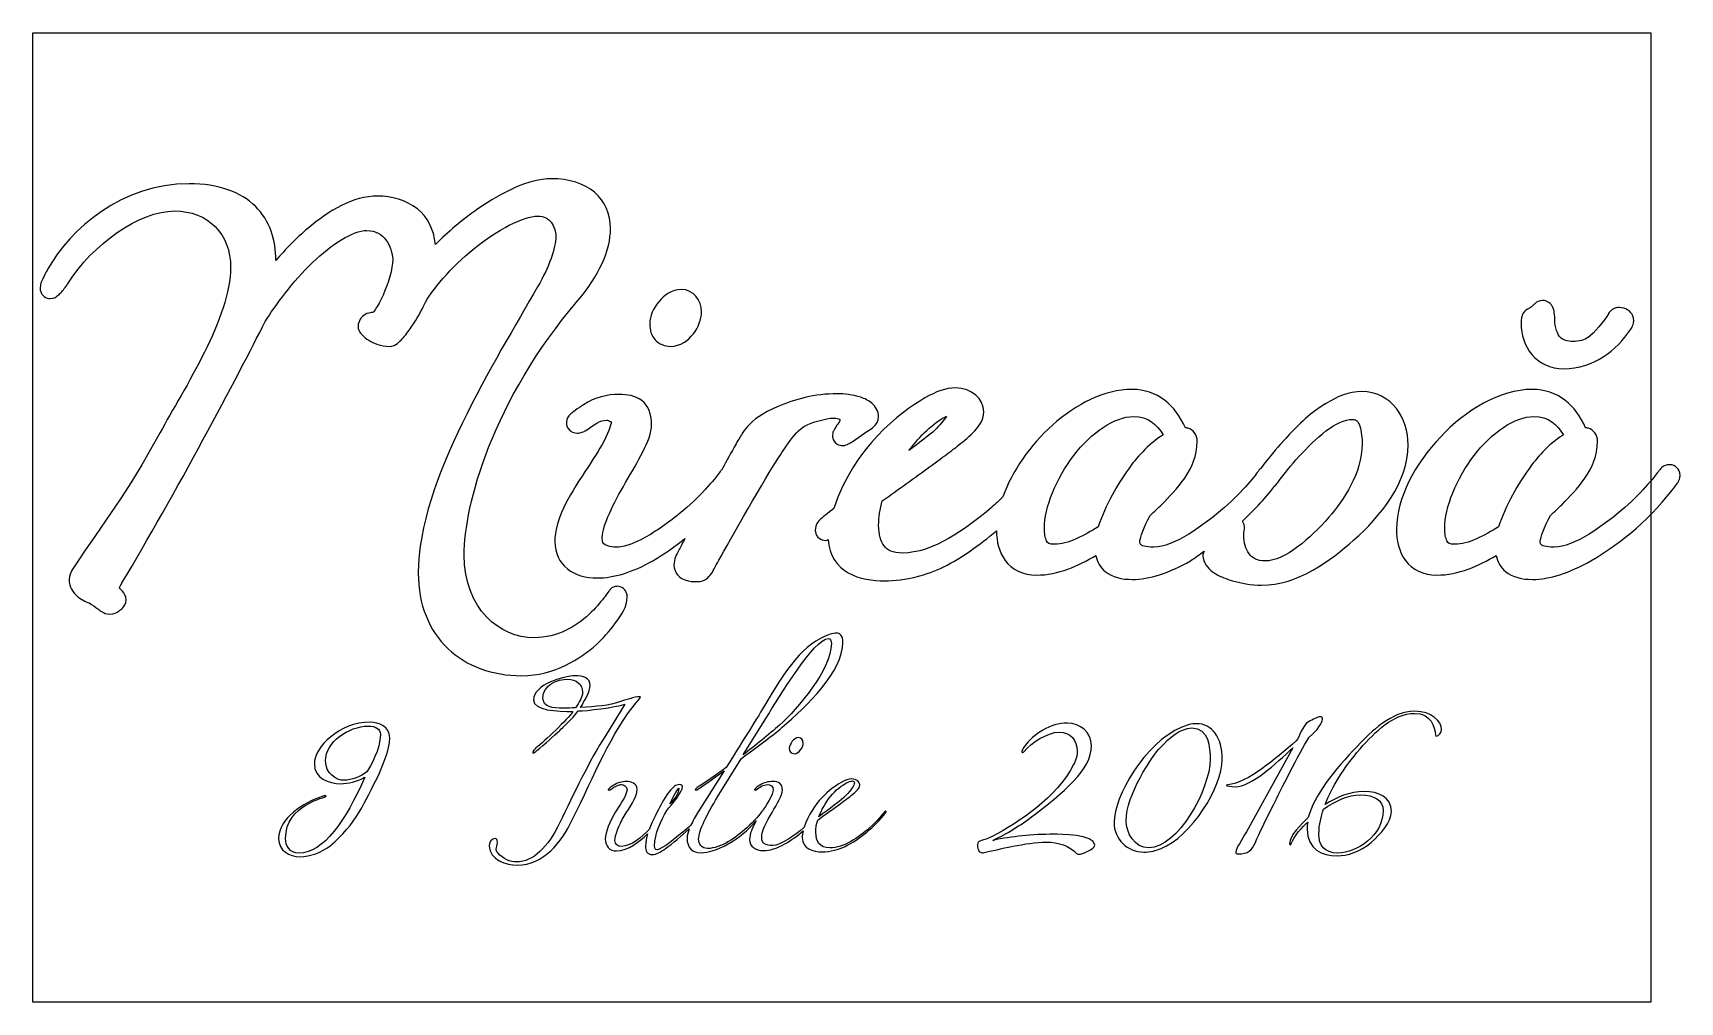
# Model space of a CAD drawing. Extents: x 22 to 207, y 150 to 255.
# Drawn here: x 101.9 to 152.7, y 149.7 to 179.6 of the extents above; entities that cross this region are included whole.
import ezdxf

# ---------------------------------------------------------------- set-up
doc = ezdxf.new("R2010")
doc.units = 0
doc.layers.add('Layer_1', color=7, linetype='CONTINUOUS')

msp = doc.modelspace()

# ---------------------------------------------------------------- linework, layer by layer
at = {"layer": 'Layer_1', "color": 1}
msp.add_lwpolyline([(101.911195, 179.578526), (151.826375, 179.578526), (151.826375, 149.663349), (101.911195, 149.663349), (101.911195, 179.578526)], close=True, dxfattribs=at)
at = {"layer": 'Layer_1', "color": 7}
for points in [[(117.905499, 175.077243), (117.905499, 175.077243)], [(109.408516, 172.557089), (109.408516, 172.558189)], [(121.918897, 171.658606), (121.918897, 171.658606)], [(148.491883, 171.323467), (148.491883, 171.323467)], [(113.985808, 171.187868), (113.986358, 171.188421)], [(148.012878, 171.039041), (148.029414, 171.04786)], [(150.515947, 170.897379), (150.520908, 170.906749)], [(126.734313, 168.440612), (126.734313, 168.440612)], [(130.379501, 168.619758), (130.379501, 168.619758)], [(148.178794, 168.574558), (148.178794, 168.574558)], [(130.103341, 167.750491), (130.103341, 167.750491)], [(135.872361, 167.73671), (135.872361, 167.73671)], [(148.223441, 167.73671), (148.223441, 167.73671)], [(105.833333, 167.241718), (105.833884, 167.241718)], [(127.185208, 166.959496), (127.674686, 167.292981), (127.676893, 167.294635)], [(142.626402, 167.647412), (142.626402, 167.647412)], [(130.447299, 166.836577), (130.42966, 166.820592)], [(140.316258, 165.696111), (140.309092, 165.685638)], [(140.252868, 165.622248), (140.21704, 165.592482)], [(140.21759, 165.583662), (140.218143, 165.584216)], [(140.251767, 165.620594), (140.251767, 165.620594)], [(103.143403, 163.040355), (103.143403, 163.039805), (103.142852, 163.039254)], [(126.452644, 160.884552), (126.452644, 160.884552)], [(126.686358, 161.053225), (126.686358, 161.053225)], [(118.412618, 159.631641), (118.412618, 159.631641)], [(118.646332, 159.734167), (118.646332, 159.734167)], [(120.170993, 158.85498), (119.572374, 157.882634)], [(144.552899, 158.640005), (144.552899, 158.640005)], [(112.25885, 158.181944), (112.25885, 158.181944)], [(112.314522, 158.303213), (112.314522, 158.303213)], [(123.82445, 157.293385), (124.526147, 158.415658)], [(133.833416, 158.2751), (133.833416, 158.2751)], [(137.670977, 158.12572), (137.670977, 158.12572)], [(137.811535, 158.256908), (137.811535, 158.256908)], [(141.633112, 158.471883), (141.633112, 158.471883)], [(125.53873, 157.826409), (125.53873, 157.826409)], [(123.029596, 155.993619), (123.758853, 157.171566)], [(140.782034, 157.508359), (139.35108, 154.9182)], [(123.235201, 156.797842), (122.440347, 155.535008)], [(121.840625, 156.264817), (121.840625, 156.264817)], [(127.198989, 156.489161), (127.198989, 156.489161)], [(142.878858, 156.058662), (142.878858, 156.058662)]]:
    msp.add_lwpolyline(points, dxfattribs=at)
for points in [[(106.732366, 174.92125), (104.636327, 174.92125), (103.066599, 173.517036), (102.372803, 172.296914)], [(108.773516, 174.227822), (108.327193, 174.667558), (107.644514, 174.92125), (106.732366, 174.92125)], [(117.905499, 175.077243), (117.191426, 175.077243), (116.392607, 174.663042), (115.637798, 174.144589)], [(119.237785, 174.660525), (118.9136, 174.935909), (118.456843, 175.077243), (117.905499, 175.077243)], [(112.542173, 174.541464), (111.788586, 174.541464), (111.054128, 174.104888), (110.391332, 173.543763)], [(113.773037, 174.148997), (113.420231, 174.423901), (112.975198, 174.541464), (112.542173, 174.541464)], [(119.732227, 173.541008), (119.732227, 173.978808), (119.561974, 174.385143), (119.237785, 174.660525)], [(102.997881, 171.849879), (103.73323, 173.047438), (105.200244, 174.082852), (106.285329, 174.082852)], [(106.285329, 174.082852), (107.308441, 174.082852), (108.011736, 173.382425), (108.011736, 172.334395)], [(109.408516, 172.558189), (109.408516, 173.183924), (109.219839, 173.788085), (108.773516, 174.227822)], [(114.329216, 173.049324), (114.279635, 173.51582), (114.083567, 173.907036), (113.773037, 174.148997)], [(115.637798, 174.144589), (115.143932, 173.805366), (114.710588, 173.424578), (114.329216, 173.049324)], [(115.523699, 172.923094), (116.234213, 173.501283), (117.053016, 173.926304), (117.480512, 173.926307)], [(117.480512, 173.926307), (117.690609, 173.926307), (117.807534, 173.851456), (117.899987, 173.735036)], [(110.391332, 173.543763), (110.036263, 173.243159), (109.708338, 172.902698), (109.408516, 172.557089)], [(110.534648, 172.487634), (111.132812, 173.069796), (111.793768, 173.479823), (112.207034, 173.479823)], [(112.207034, 173.479823), (112.500277, 173.479823), (112.671073, 173.362858), (112.804002, 173.187677)], [(117.899987, 173.735036), (117.99244, 173.618608), (118.044956, 173.447373), (118.044956, 173.295165)], [(118.725707, 171.322917), (119.379867, 172.093886), (119.732227, 172.857607), (119.732227, 173.541008)], [(112.804002, 173.187677), (112.93558, 173.014274), (113.004896, 172.772836), (113.014565, 172.595121)], [(113.986358, 171.188421), (114.181043, 171.614368), (114.813458, 172.345128), (115.523699, 172.923094)], [(118.044956, 173.295165), (118.044956, 172.943375), (117.846054, 172.364842), (117.480512, 171.741289)], [(102.370599, 172.292505), (102.302694, 172.168011), (102.250661, 172.070196), (102.211299, 171.984925)], [(102.372803, 172.296914), (102.372056, 172.29545), (102.371321, 172.293981), (102.370599, 172.292505)], [(108.011736, 172.334395), (108.011736, 171.593655), (107.658888, 170.640698), (107.203105, 169.721085)], [(109.078889, 170.669727), (109.387956, 171.180818), (109.937248, 171.906214), (110.534648, 172.487634)], [(113.014565, 172.595121), (113.01259, 172.293434), (112.874741, 171.841418), (112.71305, 171.486628)], [(102.211299, 171.984925), (102.171935, 171.899658), (102.134678, 171.83743), (102.134678, 171.708768)], [(102.770782, 171.559388), (102.841702, 171.633756), (102.91662, 171.728261), (102.991818, 171.84106)], [(102.991818, 171.84106), (102.993894, 171.843961), (102.995915, 171.846902), (102.997881, 171.849879)], [(102.134678, 171.708768), (102.134678, 171.698749), (102.124998, 171.67031), (102.151214, 171.589704)], [(102.151214, 171.589704), (102.164312, 171.549403), (102.194332, 171.489761), (102.253189, 171.443632)], [(102.253189, 171.443632), (102.312049, 171.397505), (102.388653, 171.379141), (102.441705, 171.379141)], [(102.441705, 171.379141), (102.595367, 171.379141), (102.621213, 171.42989), (102.661641, 171.46017)], [(102.661641, 171.46017), (102.702069, 171.490449), (102.735321, 171.522205), (102.770782, 171.559388)], [(112.71305, 171.486628), (112.631641, 171.307993), (112.545393, 171.151012), (112.478786, 171.048964)], [(117.478308, 171.737981), (116.834164, 170.605178), (115.919445, 169.106547), (115.162652, 167.542132)], [(115.218326, 163.463138), (115.218326, 165.014025), (116.08645, 168.221788), (118.725707, 171.322917)], [(117.480512, 171.741289), (117.479769, 171.740191), (117.479035, 171.739089), (117.478308, 171.737981)], [(121.218302, 171.281024), (121.054405, 171.081532), (120.941042, 170.84974), (120.941042, 170.591453)], [(121.918897, 171.658606), (121.615386, 171.658606), (121.3822, 171.480515), (121.218302, 171.281024)], [(122.539015, 170.971242), (122.539015, 171.3277), (122.287891, 171.658606), (121.918897, 171.658606)], [(148.491883, 171.323467), (148.385643, 171.323467), (148.303694, 171.264909), (148.2725, 171.23803)], [(148.796155, 171.130543), (148.758552, 171.20273), (148.645031, 171.323467), (148.491883, 171.323467)], [(112.157978, 170.888007), (112.046416, 170.817248), (111.944658, 170.687361), (111.944658, 170.524205)], [(112.408231, 170.953603), (112.321444, 170.939238), (112.230662, 170.934102), (112.157978, 170.888007)], [(112.478786, 171.048964), (112.447759, 171.001429), (112.422076, 170.969436), (112.408231, 170.953603)], [(113.583421, 170.496093), (113.760222, 170.758348), (113.91423, 171.030526), (113.985808, 171.187868)], [(122.287659, 170.289388), (122.443821, 170.492825), (122.539015, 170.726609), (122.539015, 170.971242)], [(147.836489, 170.767842), (147.824721, 170.698802), (147.826566, 170.64829), (147.826566, 170.614053)], [(148.029414, 171.04786), (147.871756, 170.969013), (147.848272, 170.836885), (147.836489, 170.767842)], [(148.212968, 171.182356), (148.179259, 171.150739), (148.129501, 171.10707), (148.012878, 171.039041)], [(148.2725, 171.23803), (148.241306, 171.211134), (148.229822, 171.198166), (148.212968, 171.182356)], [(148.851826, 170.95195), (148.843642, 171.003275), (148.833764, 171.058356), (148.796155, 171.130543)], [(148.86616, 170.725399), (148.86616, 170.758797), (148.868138, 170.849297), (148.851826, 170.95195)], [(150.520908, 170.906749), (150.416508, 170.715351), (150.050266, 170.277622), (149.902443, 170.183555)], [(150.701705, 171.073768), (150.614617, 171.038945), (150.544067, 170.95362), (150.515947, 170.897379)], [(150.860455, 171.099673), (150.838216, 171.099673), (150.788796, 171.108594), (150.701705, 171.073768)], [(151.116219, 171.02526), (151.03444, 171.076994), (150.956786, 171.099673), (150.860455, 171.099673)], [(151.301981, 170.703351), (151.301978, 170.863755), (151.197999, 170.973526), (151.116219, 171.02526)], [(104.652631, 162.600486), (106.265495, 165.266194), (108.243587, 169.023494), (109.077235, 170.66752)], [(109.077235, 170.66752), (109.077517, 170.668085), (109.078324, 170.668881), (109.078889, 170.669727)], [(111.944658, 170.524205), (111.944658, 170.412919), (111.978844, 170.375085), (112.001983, 170.338447)], [(112.001983, 170.338447), (112.025125, 170.301808), (112.048815, 170.273993), (112.075296, 170.246394)], [(113.308364, 170.136703), (113.402934, 170.240134), (113.494936, 170.364843), (113.583421, 170.496093)], [(120.941042, 170.591453), (120.941042, 170.416639), (120.989781, 170.242813), (121.106957, 170.109691)], [(121.583758, 169.90409), (121.891106, 169.90409), (122.1315, 170.085951), (122.287659, 170.289388)], [(147.826566, 170.614053), (147.826566, 170.26506), (147.93225, 169.920983), (148.155643, 169.654388)], [(149.028768, 170.189619), (148.958771, 170.259613), (148.86616, 170.493401), (148.86616, 170.725399)], [(149.139563, 169.211762), (150.060107, 169.211762), (150.771036, 169.775743), (151.209375, 170.433256)], [(151.209375, 170.433256), (151.239917, 170.479067), (151.26458, 170.521465), (151.282135, 170.574367)], [(151.282135, 170.574367), (151.299689, 170.62727), (151.301978, 170.69237), (151.301981, 170.703351)], [(112.075296, 170.246394), (112.128255, 170.191197), (112.192573, 170.139079), (112.270977, 170.089848)], [(112.270977, 170.089848), (112.42778, 169.991387), (112.642907, 169.90409), (112.899912, 169.90409)], [(112.899912, 169.90409), (113.028002, 169.90409), (113.098162, 169.954029), (113.15623, 169.996142)], [(113.15623, 169.996142), (113.214294, 170.038255), (113.261078, 170.084983), (113.308364, 170.136703)], [(121.106957, 170.109691), (121.224133, 169.97657), (121.405438, 169.904087), (121.583758, 169.90409)], [(149.430051, 170.049609), (149.263425, 170.049609), (149.118032, 170.10035), (149.028768, 170.189619)], [(149.889766, 170.175285), (149.80449, 170.114376), (149.596644, 170.049609), (149.430051, 170.049609)], [(149.902443, 170.183555), (149.898145, 170.180911), (149.893918, 170.178153), (149.889766, 170.175285)], [(107.203105, 169.721085), (106.747318, 168.801473), (106.198131, 167.914313), (105.833333, 167.241718)], [(148.155643, 169.654388), (148.379036, 169.387792), (148.728345, 169.211762), (149.139563, 169.211762)], [(119.997361, 168.418562), (119.643612, 168.418562), (119.247028, 168.342026), (118.896584, 168.099408)], [(120.696855, 168.230599), (120.493815, 168.387515), (120.249318, 168.418562), (119.997361, 168.418562)], [(120.997266, 167.507955), (120.997266, 167.805567), (120.899891, 168.073684), (120.696855, 168.230599)], [(126.734313, 168.440612), (126.01982, 168.440612), (125.416897, 168.271211), (124.878372, 168.037122)], [(129.428655, 168.310525), (128.633533, 167.833453), (127.266819, 166.814736), (126.61966, 164.894645)], [(127.450342, 168.331471), (127.205624, 168.412985), (126.94274, 168.440612), (126.734313, 168.440612)], [(127.798711, 168.146813), (127.691789, 168.237423), (127.572702, 168.290713), (127.450342, 168.331471)], [(129.433616, 168.313832), (129.431951, 168.312747), (129.430297, 168.311644), (129.428655, 168.310525)], [(130.379501, 168.619758), (130.07977, 168.619758), (129.771679, 168.507011), (129.433616, 168.313832)], [(131.24546, 167.887742), (131.24546, 168.278904), (130.882418, 168.619756), (130.379501, 168.619758)], [(135.827714, 168.574558), (134.958554, 168.574558), (134.092922, 168.114967), (133.370396, 167.473231)], [(137.46813, 167.38724), (137.169011, 168.083663), (136.597692, 168.574558), (135.827714, 168.574558)], [(142.916893, 168.50786), (142.499992, 168.50786), (142.180008, 168.363204), (141.789658, 168.133585)], [(143.980188, 167.984758), (143.738634, 168.295231), (143.360555, 168.507863), (142.916893, 168.50786)], [(148.178794, 168.574558), (147.150599, 168.574558), (146.125351, 167.937808), (145.337279, 167.102814)], [(149.81921, 167.387791), (149.520032, 168.083965), (148.948606, 168.574558), (148.178794, 168.574558)], [(118.446793, 167.755453), (118.423284, 167.726565), (118.371276, 167.700812), (118.371276, 167.552603)], [(118.510183, 167.819943), (118.49006, 167.801909), (118.47031, 167.784333), (118.446793, 167.755453)], [(118.638616, 167.921919), (118.592719, 167.888317), (118.55043, 167.856), (118.510183, 167.819943)], [(118.896584, 168.099408), (118.829661, 168.054803), (118.729043, 167.988117), (118.638616, 167.921919)], [(124.878372, 168.037122), (124.428004, 167.847065), (124.132278, 167.635136), (123.954534, 167.429684)], [(128.002659, 167.731199), (128.002659, 167.90446), (127.905631, 168.056206), (127.798711, 168.146813)], [(127.859897, 167.42858), (127.921964, 167.485482), (128.002659, 167.602534), (128.002659, 167.731199)], [(128.939174, 166.685543), (129.286528, 167.145971), (129.681422, 167.53657), (130.103341, 167.750491)], [(130.103341, 167.750491), (130.011537, 167.620184), (129.896529, 167.473118), (129.73072, 167.307312)], [(130.913629, 167.236206), (131.077123, 167.399822), (131.24546, 167.602401), (131.24546, 167.887742)], [(134.02579, 166.535062), (134.56957, 167.242384), (135.280363, 167.73671), (135.872361, 167.73671)], [(135.872361, 167.73671), (136.317519, 167.73671), (136.595547, 167.493827), (136.781314, 167.171162)], [(141.785247, 168.130828), (141.356489, 167.868813), (141.036918, 167.572556), (140.473354, 166.963907)], [(141.789658, 168.133585), (141.788179, 168.13268), (141.786709, 168.131761), (141.785247, 168.130828)], [(144.341785, 166.859727), (144.341785, 167.273719), (144.221739, 167.674277), (143.980188, 167.984758)], [(146.37687, 166.535062), (146.920517, 167.242378), (147.631444, 167.73671), (148.223441, 167.73671)], [(148.223441, 167.73671), (148.668596, 167.73671), (148.946624, 167.493827), (149.132397, 167.171162)], [(105.833884, 167.241718), (104.747094, 165.245574), (104.155435, 164.569536), (103.143403, 163.040355)], [(115.162652, 167.542132), (114.405859, 165.977715), (113.798943, 164.349098), (113.798945, 162.904205)], [(118.371276, 167.552603), (118.371276, 167.541599), (118.354201, 167.469951), (118.424743, 167.36409)], [(118.424743, 167.36409), (118.495276, 167.258225), (118.631137, 167.22297), (118.700903, 167.222978)], [(118.700903, 167.222978), (118.720969, 167.222978), (118.838181, 167.23517), (118.917531, 167.274792)], [(118.917531, 167.274792), (118.928191, 167.280202), (118.9385, 167.286277), (118.948398, 167.292981)], [(118.948398, 167.292981), (119.237791, 167.485911), (119.395813, 167.624812), (119.617022, 167.624812)], [(119.757032, 167.552603), (119.757032, 167.508074), (119.641507, 167.177592), (119.469848, 166.874609)], [(119.617022, 167.624812), (119.643833, 167.624812), (119.69761, 167.606806), (119.727816, 167.582922)], [(119.727816, 167.582922), (119.758025, 167.559018), (119.757032, 167.547384), (119.757032, 167.552603)], [(120.729925, 166.646957), (120.879847, 166.947151), (120.997266, 167.220103), (120.997266, 167.507955)], [(123.954534, 167.429684), (123.877488, 167.349899), (123.835753, 167.278864), (123.77043, 167.173369)], [(125.287924, 167.010759), (125.447309, 167.219826), (125.63749, 167.403203), (125.738269, 167.45063)], [(125.738269, 167.45063), (125.7403, 167.451525), (125.742321, 167.452443), (125.744331, 167.453385)], [(125.744331, 167.453385), (125.92722, 167.544828), (126.376086, 167.692063), (126.622418, 167.692063)], [(126.614149, 167.290226), (126.602211, 167.262145), (126.583282, 167.251726), (126.583282, 167.150216)], [(126.654938, 167.370152), (126.639388, 167.343087), (126.626078, 167.318313), (126.614149, 167.290226)], [(126.622418, 167.692063), (126.702145, 167.692063), (126.770429, 167.669259), (126.794949, 167.653477)], [(126.780064, 167.551502), (126.726879, 167.485019), (126.68605, 167.424265), (126.654938, 167.370152)], [(126.807076, 167.641901), (126.807076, 167.599867), (126.77808, 167.55227), (126.801011, 167.575203)], [(126.801011, 167.575203), (126.793595, 167.567696), (126.786602, 167.559784), (126.780064, 167.551502)], [(126.794949, 167.653477), (126.819474, 167.637673), (126.807076, 167.658439), (126.807076, 167.641901)], [(127.676893, 167.294635), (127.742882, 167.33856), (127.79857, 167.372362), (127.859897, 167.42858)], [(129.73072, 167.307312), (129.613048, 167.18964), (129.21429, 166.904488), (128.939174, 166.685543)], [(130.42966, 166.820592), (130.564963, 166.935072), (130.750135, 167.072591), (130.913629, 167.236206)], [(133.370396, 167.473231), (132.674473, 166.855119), (132.121075, 166.059357), (131.838017, 165.261201)], [(137.554118, 167.375664), (137.514502, 167.390198), (137.500975, 167.381681), (137.46813, 167.38724)], [(137.750352, 167.232348), (137.693705, 167.308252), (137.617228, 167.352513), (137.554118, 167.375664)], [(137.833035, 166.971623), (137.833035, 167.058164), (137.806986, 167.156445), (137.750352, 167.232348)], [(140.982127, 166.510808), (141.224214, 166.774903), (141.511139, 167.070291), (141.803989, 167.291327)], [(141.803989, 167.291327), (142.09684, 167.512366), (142.389434, 167.647412), (142.626402, 167.647412)], [(142.626402, 167.647412), (142.699122, 167.647412), (142.723009, 167.63268), (142.754285, 167.604969)], [(142.754285, 167.604969), (142.785561, 167.577255), (142.821389, 167.52381), (142.849645, 167.445118)], [(142.849645, 167.445118), (142.906152, 167.287732), (142.922405, 167.04922), (142.922405, 166.882325)], [(149.905201, 167.376214), (149.86558, 167.390723), (149.85207, 167.382259), (149.81921, 167.387791)], [(150.101433, 167.232899), (150.04463, 167.308774), (149.968297, 167.353128), (149.905201, 167.376214)], [(150.184666, 166.971623), (150.184666, 167.058333), (150.158221, 167.157023), (150.101433, 167.232899)], [(119.469848, 166.874609), (119.298187, 166.571627), (119.089664, 166.258303), (118.955563, 166.057158)], [(123.547186, 166.791926), (123.396609, 166.525715), (123.248454, 166.249543), (123.162991, 166.090782)], [(123.77043, 167.173369), (123.702163, 167.063111), (123.625266, 166.929961), (123.547186, 166.791926)], [(124.893256, 166.433086), (124.988738, 166.576309), (125.128539, 166.801694), (125.287924, 167.010759)], [(126.583282, 167.150216), (126.583282, 167.14412), (126.581817, 167.135258), (126.585486, 167.103915)], [(126.585486, 167.103915), (126.589155, 167.072585), (126.602617, 166.996391), (126.669823, 166.92918)], [(126.669823, 166.92918), (126.737017, 166.861968), (126.813214, 166.848529), (126.844558, 166.844843)], [(126.844558, 166.844843), (126.875901, 166.841146), (126.884746, 166.842639), (126.890859, 166.842639)], [(126.890859, 166.842639), (126.997906, 166.842639), (127.030277, 166.870325), (127.069452, 166.890044)], [(127.069452, 166.890044), (127.10863, 166.909743), (127.14364, 166.931598), (127.183004, 166.957842)], [(127.183004, 166.957842), (127.183742, 166.95839), (127.184476, 166.958941), (127.185208, 166.959496)], [(130.164527, 166.618845), (130.23885, 166.674008), (130.299325, 166.719141), (130.343673, 166.752791)], [(130.343673, 166.752791), (130.365856, 166.769611), (130.383571, 166.783717), (130.398243, 166.795234)], [(130.398243, 166.795234), (130.412919, 166.806749), (130.410887, 166.800145), (130.447299, 166.836577)], [(136.781314, 167.171162), (136.306137, 166.878981), (135.933773, 166.43034), (135.709753, 166.112829)], [(136.749344, 165.032449), (137.166195, 165.471239), (137.833035, 166.084503), (137.833035, 166.971623)], [(140.470599, 166.96115), (140.2766, 166.745602), (140.059221, 166.483031), (139.792052, 166.136533)], [(140.473354, 166.963907), (140.472429, 166.962994), (140.471511, 166.962075), (140.470599, 166.96115)], [(142.922405, 166.882325), (142.922405, 165.994973), (142.346793, 165.147096), (141.898246, 164.63447)], [(142.660026, 163.920095), (143.495118, 164.662402), (144.341785, 165.706367), (144.341785, 166.859727)], [(145.337279, 167.102814), (144.549204, 166.267817), (143.983493, 165.224425), (143.983493, 164.267361)], [(149.132397, 167.171162), (148.657378, 166.87893), (148.285293, 166.430188), (148.061384, 166.112829)], [(149.100424, 165.032449), (149.517187, 165.471146), (150.184677, 166.084356), (150.184666, 166.971623)], [(120.198555, 165.702173), (120.387533, 166.025922), (120.580003, 166.346763), (120.729925, 166.646957)], [(123.074797, 163.305491), (123.379591, 163.871542), (124.562088, 165.936333), (124.893256, 166.433086)], [(128.115108, 165.132217), (128.597355, 165.475983), (129.139834, 165.86731), (129.578585, 166.187796)], [(129.578585, 166.187796), (129.812263, 166.358487), (130.015883, 166.508519), (130.164527, 166.618845)], [(133.117937, 164.289961), (133.117937, 164.926567), (133.482009, 165.827737), (134.02579, 166.535062)], [(140.309092, 165.685638), (140.55287, 166.018062), (140.697167, 166.203459), (140.981024, 166.509154)], [(140.981024, 166.509154), (140.981393, 166.509704), (140.981761, 166.510255), (140.982127, 166.510808)], [(145.46957, 164.289961), (145.46957, 164.926601), (145.833225, 165.827745), (146.37687, 166.535062)], [(152.220303, 166.202127), (152.148342, 166.15928), (152.110457, 166.108971), (152.075885, 166.057158)], [(152.402204, 166.250633), (152.392242, 166.250633), (152.292264, 166.24496), (152.220303, 166.202127)], [(152.634267, 166.153619), (152.581048, 166.206815), (152.508266, 166.250633), (152.402204, 166.250633)], [(118.953359, 166.05385), (118.412827, 165.220527), (118.013536, 164.563556), (118.013536, 163.865525)], [(118.955563, 166.057158), (118.954821, 166.056061), (118.954086, 166.054958), (118.953359, 166.05385)], [(119.477564, 163.99947), (119.477564, 164.372935), (119.8206, 165.054682), (120.198555, 165.702173)], [(123.134326, 166.057158), (123.081336, 165.97767), (122.646985, 165.423527), (122.089774, 164.929923)], [(123.162991, 166.090782), (123.150009, 166.076981), (123.149812, 166.080396), (123.134326, 166.057158)], [(135.709753, 166.112829), (135.397248, 165.68872), (134.99224, 164.989362), (134.779853, 164.335713)], [(139.724254, 166.057158), (139.671264, 165.977673), (139.236904, 165.423527), (138.679702, 164.929923)], [(139.792052, 166.136533), (139.768972, 166.113732), (139.743956, 166.086735), (139.724254, 166.057158)], [(140.21704, 165.592482), (140.253799, 165.623594), (140.290383, 165.657308), (140.316258, 165.696111)], [(148.061384, 166.112829), (147.748961, 165.688827), (147.343413, 164.9895), (147.130934, 164.335713)], [(149.976857, 163.284545), (151.027624, 163.901296), (151.807988, 164.563977), (152.652456, 165.68233)], [(152.075885, 166.057158), (152.023194, 165.978119), (151.588061, 165.423589), (151.030782, 164.929923)], [(152.731831, 165.921008), (152.731831, 166.027093), (152.687486, 166.100425), (152.634267, 166.153619)], [(152.652456, 165.68233), (152.662996, 165.696335), (152.672223, 165.711282), (152.680018, 165.726981)], [(152.680018, 165.726981), (152.691279, 165.74953), (152.700479, 165.762219), (152.715296, 165.807456)], [(152.715296, 165.807456), (152.730113, 165.852694), (152.731831, 165.911114), (152.731831, 165.921008)], [(131.838017, 165.261201), (131.728441, 165.151307), (131.611844, 165.038739), (131.48634, 164.927716)], [(139.230916, 164.509344), (139.563562, 164.825041), (139.888917, 165.157781), (140.21759, 165.583662)], [(140.218143, 165.584216), (140.226751, 165.592005), (140.230572, 165.596718), (140.235229, 165.601855)], [(140.23027, 165.597443), (140.237382, 165.6067), (140.244627, 165.611281), (140.251767, 165.620594)], [(140.235229, 165.601855), (140.234382, 165.600726), (140.231851, 165.598883), (140.23027, 165.597443)], [(140.251767, 165.620594), (140.248521, 165.616558), (140.243695, 165.610688), (140.235229, 165.601855)], [(140.235229, 165.601855), (140.237204, 165.604112), (140.241311, 165.607708), (140.242948, 165.60957)], [(140.242948, 165.60957), (140.249015, 165.61657), (140.249481, 165.617518), (140.251767, 165.620594)], [(140.251767, 165.620594), (140.252896, 165.622005), (140.251984, 165.621119), (140.252868, 165.622248)], [(122.089774, 164.929923), (121.776544, 164.659944), (121.360875, 164.343482), (120.960885, 164.100895)], [(126.61966, 164.894645), (126.450914, 164.766601), (126.264707, 164.622924), (126.155537, 164.513755)], [(128.005417, 164.379257), (128.005417, 164.61568), (128.04996, 164.890776), (128.115108, 165.132217)], [(131.48634, 164.927716), (130.696812, 164.2483), (129.656053, 163.524874), (128.748454, 163.524874)], [(136.067492, 163.887575), (136.067492, 164.007279), (136.194995, 164.327641), (136.378927, 164.681875)], [(136.378927, 164.681875), (136.520764, 164.820359), (136.612644, 164.895198), (136.744383, 165.026937)], [(138.679702, 164.929923), (138.040813, 164.379237), (137.10077, 163.703467), (136.497991, 163.703467)], [(136.744383, 165.026937), (136.74606, 165.028753), (136.747714, 165.03059), (136.749344, 165.032449)], [(148.419123, 163.887575), (148.419123, 164.007282), (148.546628, 164.327644), (148.730561, 164.681875)], [(148.730561, 164.681875), (148.872456, 164.820503), (148.963984, 164.895461), (149.095466, 165.026937)], [(151.030782, 164.929923), (150.391899, 164.37924), (149.45185, 163.703467), (148.849072, 163.703467)], [(149.095466, 165.026937), (149.097142, 165.028753), (149.098795, 165.03059), (149.100424, 165.032449)], [(126.049704, 164.245314), (126.049704, 164.233119), (126.040408, 164.202941), (126.067896, 164.122392)], [(126.155537, 164.513755), (126.067789, 164.426004), (126.049704, 164.269763), (126.049704, 164.245314)], [(128.172436, 163.743706), (128.06706, 163.876266), (128.005417, 164.094579), (128.005417, 164.379257)], [(130.017353, 163.097132), (130.563499, 163.376013), (131.110725, 163.769016), (131.639028, 164.206728)], [(131.639028, 164.206728), (131.647184, 163.875024), (131.715835, 163.552086), (131.908573, 163.292814)], [(133.187942, 163.900252), (133.145742, 163.97236), (133.117937, 164.12244), (133.117937, 164.289961)], [(134.779853, 164.335713), (134.353802, 164.064788), (133.834784, 163.792765), (133.436541, 163.792765)], [(139.291548, 164.357209), (139.291548, 164.401504), (139.255873, 164.4561), (139.230916, 164.509344)], [(139.268951, 164.066718), (139.268951, 164.195679), (139.291548, 164.226097), (139.291548, 164.357209)], [(141.897145, 164.633369), (141.329585, 163.978493), (140.542374, 163.279033), (139.92269, 163.279033)], [(141.898246, 164.63447), (141.897878, 164.634104), (141.897511, 164.633737), (141.897145, 164.633369)], [(143.983493, 164.267361), (143.983493, 163.913807), (144.055448, 163.568254), (144.260203, 163.292814)], [(145.539576, 163.900252), (145.497474, 163.972303), (145.46957, 164.122302), (145.46957, 164.289961)], [(147.130934, 164.335713), (146.704883, 164.064788), (146.185865, 163.792765), (145.787621, 163.792765)], [(118.013536, 163.865525), (118.013536, 163.534159), (118.157337, 163.23024), (118.400491, 163.036497)], [(119.563555, 163.780088), (119.503421, 163.81935), (119.477564, 163.842543), (119.477564, 163.99947)], [(119.974761, 163.703467), (119.767277, 163.703467), (119.623688, 163.740822), (119.563555, 163.780088)], [(120.960885, 164.100895), (120.560677, 163.858173), (120.160311, 163.703467), (119.974761, 163.703467)], [(121.035298, 163.284545), (121.398002, 163.497436), (121.714314, 163.727893), (122.026384, 163.969154)], [(122.026384, 163.969154), (121.964744, 163.85248), (121.898514, 163.72609), (121.848894, 163.628503)], [(126.067896, 164.122392), (126.08164, 164.082116), (126.112137, 164.023425), (126.170422, 163.978524)], [(126.170422, 163.978524), (126.228706, 163.933625), (126.304334, 163.915698), (126.357284, 163.915687)], [(126.357284, 163.915687), (126.437317, 163.915687), (126.430941, 163.929129), (126.446579, 163.939938)], [(126.446579, 163.939938), (126.47037, 163.467814), (126.726134, 163.103319), (127.061736, 162.915782)], [(128.748454, 163.524874), (128.430028, 163.524874), (128.277809, 163.611149), (128.172436, 163.743706)], [(133.436541, 163.792765), (133.253946, 163.792765), (133.230143, 163.828144), (133.187942, 163.900252)], [(136.095051, 163.782292), (136.071288, 163.803374), (136.067492, 163.81403), (136.067492, 163.887575)], [(136.497991, 163.703467), (136.222452, 163.703467), (136.118814, 163.761201), (136.095051, 163.782292)], [(139.43707, 163.502274), (139.331291, 163.640715), (139.268951, 163.850076), (139.268951, 164.066718)], [(139.810795, 162.529931), (140.951534, 162.529931), (141.950731, 163.30259), (142.657822, 163.918441)], [(142.657822, 163.918441), (142.658559, 163.918989), (142.659294, 163.91954), (142.660026, 163.920095)], [(145.787621, 163.792765), (145.605026, 163.792765), (145.581675, 163.828201), (145.539576, 163.900252)], [(148.446132, 163.782292), (148.422538, 163.803261), (148.419123, 163.813796), (148.419123, 163.887575)], [(148.849072, 163.703467), (148.573532, 163.703467), (148.469714, 163.761334), (148.446132, 163.782292)], [(117.369167, 160.90991), (116.324428, 160.90991), (115.218326, 161.782177), (115.218326, 163.463138)], [(119.326533, 162.753724), (119.821161, 162.753724), (120.416836, 162.927912), (121.033094, 163.283441)], [(121.033094, 163.283441), (121.03383, 163.283806), (121.034565, 163.284174), (121.035298, 163.284545)], [(121.848894, 163.628503), (121.766502, 163.466462), (121.689591, 163.350356), (121.689591, 163.150049)], [(121.689591, 163.150049), (121.689591, 163.036378), (121.736767, 162.917343), (121.806451, 162.839715)], [(122.80966, 162.841919), (122.903115, 162.963249), (122.953676, 163.085064), (123.073693, 163.303284)], [(123.073693, 163.303284), (123.074064, 163.304018), (123.074432, 163.304754), (123.074797, 163.305491)], [(131.908573, 163.292814), (132.113325, 163.017371), (132.46078, 162.843019), (132.877608, 162.843019)], [(132.877608, 162.843019), (133.55136, 162.843019), (134.166314, 163.135337), (134.703786, 163.448256)], [(134.703786, 163.448256), (134.754973, 163.252473), (134.841553, 163.07167), (134.995928, 162.95106)], [(135.827714, 162.709077), (136.350669, 162.709077), (136.966381, 162.907987), (137.622469, 163.282891)], [(137.622469, 163.282891), (137.623391, 163.283437), (137.62431, 163.283988), (137.625226, 163.284545)], [(137.625226, 163.284545), (137.782165, 163.376662), (137.902569, 163.490417), (138.04856, 163.58606)], [(138.04856, 163.58606), (138.037045, 163.543825), (138.006667, 163.523618), (138.006667, 163.463138)], [(138.006667, 163.463138), (138.006721, 163.458173), (138.006904, 163.453211), (138.007217, 163.448256)], [(138.007217, 163.448256), (138.01876, 163.228908), (138.155762, 163.064764), (138.300466, 162.955468)], [(139.92269, 163.279033), (139.677329, 163.279033), (139.542847, 163.363832), (139.43707, 163.502274)], [(144.260203, 163.292814), (144.464958, 163.017371), (144.812413, 162.843022), (145.229241, 162.843019)], [(145.229241, 162.843019), (145.902993, 162.843022), (146.517555, 163.135351), (147.054866, 163.448256)], [(147.054866, 163.448256), (147.105963, 163.252467), (147.192687, 163.071738), (147.347009, 162.95106)], [(148.178794, 162.709077), (148.701749, 162.709077), (149.317953, 162.90795), (149.974102, 163.282891)], [(149.974102, 163.282891), (149.975024, 163.283437), (149.975942, 163.283988), (149.976857, 163.284545)], [(103.142852, 163.039254), (103.090512, 162.96052), (103.0282, 162.834098), (103.0282, 162.703562)], [(103.0282, 162.703562), (103.0282, 162.485489), (103.149744, 162.30205), (103.280103, 162.192034)], [(113.798945, 162.904205), (113.798945, 161.93467), (114.134714, 161.129044), (114.710656, 160.578076)], [(118.400491, 163.036497), (118.643643, 162.842754), (118.966169, 162.753724), (119.326533, 162.753724)], [(121.806451, 162.839715), (121.876131, 162.762087), (121.956209, 162.72137), (122.027487, 162.695296)], [(122.027487, 162.695296), (122.17004, 162.643141), (122.294235, 162.641826), (122.376957, 162.641826)], [(122.376957, 162.641826), (122.44302, 162.641826), (122.520425, 162.645241), (122.605713, 162.680411)], [(122.605713, 162.680411), (122.691, 162.715571), (122.762936, 162.781252), (122.80966, 162.841919)], [(127.061736, 162.915782), (127.413224, 162.719364), (127.822683, 162.664426), (128.189522, 162.664426)], [(128.189522, 162.664426), (128.849052, 162.664426), (129.505278, 162.853391), (130.010188, 163.093825)], [(130.010188, 163.093825), (130.012592, 163.094894), (130.01498, 163.095997), (130.017353, 163.097132)], [(134.995928, 162.95106), (135.218125, 162.777459), (135.506598, 162.709077), (135.827714, 162.709077)], [(138.300466, 162.955468), (138.445167, 162.846172), (138.613628, 162.77092), (138.791047, 162.710177)], [(138.791047, 162.710177), (139.145882, 162.588695), (139.53087, 162.529931), (139.810795, 162.529931)], [(147.347009, 162.95106), (147.569089, 162.777394), (147.857681, 162.709077), (148.178794, 162.709077)], [(103.280103, 162.192034), (103.400914, 162.090084), (103.531058, 162.03053), (103.648315, 161.982575)], [(104.578768, 162.435121), (104.581647, 162.456993), (104.577921, 162.481202), (104.650424, 162.597178)], [(104.675229, 162.351338), (104.633996, 162.397371), (104.604354, 162.41657), (104.578768, 162.435121)], [(104.650424, 162.597178), (104.651168, 162.598276), (104.651903, 162.599378), (104.652631, 162.600486)], [(104.782716, 162.077935), (104.782716, 162.190567), (104.725668, 162.295029), (104.675229, 162.351338)], [(119.524419, 162.136914), (119.416977, 161.99648), (119.262954, 161.8115), (119.064154, 161.628143)], [(119.652299, 162.310548), (119.619957, 162.265756), (119.57814, 162.20713), (119.524419, 162.136914)], [(119.6975, 162.371731), (119.681442, 162.351524), (119.668473, 162.332942), (119.652299, 162.310548)], [(119.731124, 162.409216), (119.71357, 162.391718), (119.705526, 162.38184), (119.6975, 162.371731)], [(119.774118, 162.445044), (119.750411, 162.428647), (119.739898, 162.417979), (119.731124, 162.409216)], [(119.825934, 162.473706), (119.801239, 162.463151), (119.785971, 162.453245), (119.774118, 162.445044)], [(119.871685, 162.489141), (119.853143, 162.484654), (119.838278, 162.478984), (119.825934, 162.473706)], [(119.938933, 162.496857), (119.938758, 162.496857), (119.890215, 162.4936), (119.871685, 162.489141)], [(119.884362, 161.365214), (120.070138, 161.620122), (120.245959, 161.847986), (120.245959, 162.16723)], [(120.127449, 162.432366), (120.068588, 162.478493), (119.991985, 162.496857), (119.938933, 162.496857)], [(120.229424, 162.286294), (120.216329, 162.326595), (120.186306, 162.386237), (120.127449, 162.432366)], [(120.245959, 162.16723), (120.245959, 162.177249), (120.255642, 162.205688), (120.229424, 162.286294)], [(103.648315, 161.982575), (103.745967, 161.929029), (103.832386, 161.862783), (103.915103, 161.800121)], [(103.915103, 161.800121), (103.956773, 161.768557), (103.996933, 161.73775), (104.046844, 161.707518)], [(104.046844, 161.707518), (104.096758, 161.677286), (104.157283, 161.636409), (104.274496, 161.636409)], [(104.274496, 161.636409), (104.434897, 161.636409), (104.486515, 161.68312), (104.566641, 161.735077)], [(104.566641, 161.735077), (104.606702, 161.76107), (104.645816, 161.791135), (104.686255, 161.837052)], [(104.686255, 161.837052), (104.726692, 161.882973), (104.782716, 161.950458), (104.782716, 162.077935)], [(119.064154, 161.628143), (118.666551, 161.261429), (118.104768, 160.90991), (117.369167, 160.90991)], [(119.306137, 160.70651), (119.480576, 160.868488), (119.698587, 161.110305), (119.884362, 161.365214)], [(116.988827, 159.736924), (118.026852, 159.736924), (118.806982, 160.278034), (119.297868, 160.698794)], [(119.297868, 160.698794), (119.300675, 160.701311), (119.303432, 160.703883), (119.306137, 160.70651)], [(126.508868, 161.015743), (125.657813, 160.707119), (125.189931, 160.005543), (124.413699, 158.69623)], [(124.526147, 158.415658), (124.946994, 159.107726), (126.022441, 160.884555), (126.452644, 160.884552)], [(126.54635, 160.735175), (126.54635, 159.930881), (125.507857, 158.715076), (124.946723, 158.210057)], [(125.03106, 158.144463), (125.788589, 158.789766), (126.901332, 159.865471), (126.901332, 160.763284)], [(126.452644, 160.884552), (126.518108, 160.884552), (126.54635, 160.828698), (126.54635, 160.735175)], [(126.686358, 161.053225), (126.667647, 161.053225), (126.574333, 161.043799), (126.508868, 161.015743)], [(126.901332, 160.763284), (126.901332, 160.969033), (126.817289, 161.053225), (126.686358, 161.053225)], [(114.710656, 160.578076), (115.286598, 160.027111), (116.090054, 159.736924), (116.988827, 159.736924)], [(118.646332, 159.734167), (118.272244, 159.734167), (117.355942, 159.453799), (117.355936, 158.995537)], [(117.645877, 159.051762), (117.645877, 159.463262), (118.103994, 159.631641), (118.412618, 159.631641)], [(118.412618, 159.631641), (118.665128, 159.631641), (118.870676, 159.472411), (118.870676, 159.229254)], [(119.104393, 159.434856), (119.104393, 159.65931), (118.898842, 159.734167), (118.646332, 159.734167)], [(118.870676, 159.229254), (118.870676, 159.070267), (118.758578, 158.911421), (118.655702, 158.743081)], [(118.805082, 158.752451), (118.926661, 158.948849), (119.104393, 159.247813), (119.104393, 159.434856)], [(120.619684, 159.089244), (120.507458, 159.089244), (120.133381, 158.967389), (120.067917, 158.948686)], [(120.544717, 158.929943), (120.582126, 158.967352), (120.657166, 159.051815), (120.657166, 159.079874)], [(120.657166, 159.079874), (120.657166, 159.089216), (120.647739, 159.089244), (120.619684, 159.089244)], [(117.355936, 158.995537), (117.355936, 158.649508), (118.085052, 158.639985), (118.571368, 158.630633)], [(118.571368, 158.630633), (118.421731, 158.396828), (117.692215, 157.714107), (117.430352, 157.508359)], [(118.281427, 158.733711), (117.935395, 158.733711), (117.645877, 158.771196), (117.645877, 159.051762)], [(118.169532, 158.050756), (118.225646, 158.106868), (118.552976, 158.406215), (118.730669, 158.649375)], [(118.655702, 158.743081), (118.534124, 158.743081), (118.403006, 158.733711), (118.281427, 158.733711)], [(118.543256, 155.263812), (119.263377, 156.72276), (119.740426, 157.966665), (120.544717, 158.929943)], [(118.730669, 158.649375), (118.983179, 158.649375), (119.881071, 158.761457), (120.170993, 158.85498)], [(120.067917, 158.948686), (119.65642, 158.789696), (119.300749, 158.799212), (118.805082, 158.752451)], [(124.413699, 158.69623), (124.161186, 158.26603), (123.553305, 157.321217), (123.300795, 156.900368)], [(144.552899, 158.640005), (143.823425, 158.640005), (143.206535, 158.013489), (142.776332, 157.564583)], [(142.860118, 157.480247), (143.32773, 158.013322), (143.898208, 158.574408), (144.534159, 158.574408)], [(144.534159, 158.574408), (145.057884, 158.574408), (145.160946, 158.163239), (145.189002, 157.901376)], [(145.375864, 158.078868), (145.375864, 158.322025), (145.057918, 158.640005), (144.552899, 158.640005)], [(112.314522, 158.303213), (111.369946, 158.303213), (110.59418, 157.536561), (110.59418, 157.022186)], [(110.939792, 157.106523), (110.939792, 157.695712), (111.650955, 158.181944), (112.25885, 158.181944)], [(112.25885, 158.181944), (112.473952, 158.181944), (112.632575, 158.107161), (112.632575, 157.920118)], [(112.922513, 157.81704), (112.922513, 158.172425), (112.576384, 158.303213), (112.314522, 158.303213)], [(123.758853, 157.171566), (124.189055, 157.48954), (124.666324, 157.835841), (125.03106, 158.144463)], [(124.946723, 158.210057), (124.638099, 157.938841), (124.179835, 157.5646), (123.82445, 157.293385)], [(133.833416, 158.2751), (133.300337, 158.2751), (132.786103, 157.938655), (132.505537, 157.555214)], [(134.572595, 157.573953), (134.572595, 157.994803), (134.207504, 158.2751), (133.833416, 158.2751)], [(137.362297, 158.153832), (136.193268, 157.658165), (135.267677, 155.98384), (135.267677, 155.216957)], [(136.708004, 157.536471), (136.969867, 157.807684), (137.315595, 158.12572), (137.670977, 158.12572)], [(137.811535, 158.256908), (137.652548, 158.256908), (137.511931, 158.209947), (137.362297, 158.153832)], [(137.670977, 158.12572), (138.194703, 158.12572), (138.232114, 157.527465), (138.232114, 157.153377)], [(138.606389, 157.153377), (138.606389, 157.83609), (138.288499, 158.256908), (137.811535, 158.256908)], [(141.268758, 158.312582), (141.072362, 158.200357), (140.997342, 157.844912), (140.885113, 157.723333)], [(141.633112, 158.471883), (141.548942, 158.471883), (141.409042, 158.387402), (141.268758, 158.312582)], [(141.2875, 157.835782), (141.549363, 158.060233), (141.698706, 158.284673), (141.698706, 158.387549)], [(141.698706, 158.387549), (141.698706, 158.43431), (141.689224, 158.471883), (141.633112, 158.471883)], [(145.217114, 157.873264), (145.273228, 157.873264), (145.375864, 157.985346), (145.375864, 158.078868)], [(112.632575, 157.920118), (112.632575, 157.461857), (112.324224, 156.94742), (112.211996, 156.76973)], [(112.548789, 156.619799), (112.670367, 156.862956), (112.922513, 157.471007), (112.922513, 157.81704)], [(117.458465, 157.424576), (117.710974, 157.620974), (117.973136, 157.882416), (118.169532, 158.050756)], [(119.572374, 157.882634), (119.09541, 157.134454), (118.581032, 156.077346), (118.169532, 155.207588)], [(125.53873, 157.826409), (125.389092, 157.826409), (125.248789, 157.629918), (125.248789, 157.498989)], [(125.398719, 157.330869), (125.557706, 157.330869), (125.679287, 157.527358), (125.679287, 157.65829)], [(125.679287, 157.65829), (125.679287, 157.751812), (125.613547, 157.826409), (125.53873, 157.826409)], [(132.505537, 157.555214), (132.44007, 157.471044), (132.421201, 157.415149), (132.421201, 157.387091)], [(132.505537, 157.405833), (132.69258, 157.658343), (133.216204, 157.994532), (133.57159, 157.994532)], [(132.68303, 155.348145), (133.721125, 156.133734), (134.572595, 156.844479), (134.572595, 157.573953)], [(133.57159, 157.994532), (133.917622, 157.994532), (134.132726, 157.74253), (134.132726, 157.415203)], [(140.885113, 157.723333), (140.239812, 157.171552), (139.417058, 156.43281), (138.771754, 156.367343)], [(140.183416, 155.750535), (140.389164, 156.152682), (140.969523, 157.340112), (141.2875, 157.835782)], [(142.776332, 157.564583), (142.065561, 156.825757), (141.429382, 156.030878), (141.261042, 155.357518)], [(145.189002, 157.901376), (145.189002, 157.882665), (145.198403, 157.873264), (145.217114, 157.873264)], [(111.519671, 156.507904), (111.257808, 156.507904), (110.939792, 156.723081), (110.939792, 157.106523)], [(117.430352, 157.508359), (117.374238, 157.461598), (117.337197, 157.40578), (117.337197, 157.377721)], [(117.337197, 157.377721), (117.337197, 157.36838), (117.337225, 157.349609), (117.346566, 157.349609)], [(117.346566, 157.349609), (117.365278, 157.349609), (117.421056, 157.39652), (117.458465, 157.424576)], [(125.248789, 157.498989), (125.248789, 157.396114), (125.305196, 157.330869), (125.398719, 157.330869)], [(132.421201, 157.387091), (132.421201, 157.36838), (132.430602, 157.368351), (132.449313, 157.368351)], [(132.449313, 157.368351), (132.458655, 157.368351), (132.486832, 157.377778), (132.505537, 157.405833)], [(134.132726, 157.415203), (134.132726, 157.284272), (134.095098, 157.143714), (134.020278, 156.994077)], [(135.641952, 155.254439), (135.641952, 156.068083), (136.427439, 157.2372), (136.708004, 157.536471)], [(138.232114, 157.153377), (138.232114, 156.236858), (137.23156, 154.422104), (136.343099, 154.422104)], [(136.717374, 154.403364), (137.643243, 154.75875), (138.606389, 156.302325), (138.606389, 157.153377)], [(139.005468, 156.311672), (139.501138, 156.311672), (140.267662, 157.022045), (140.782034, 157.508359)], [(141.784697, 155.759905), (141.990445, 156.302336), (142.336393, 156.881707), (142.860118, 157.480247)], [(112.155772, 156.60106), (111.547879, 155.244985), (110.865025, 154.263354), (110.126199, 154.263354)], [(110.59418, 157.022186), (110.59418, 156.563925), (111.033684, 156.404825), (111.407773, 156.404825)], [(111.080352, 154.487701), (111.865938, 155.114299), (112.184053, 155.909031), (112.548789, 156.619799)], [(111.407773, 156.404825), (111.632227, 156.404825), (111.903262, 156.470128), (112.155772, 156.60106)], [(112.211996, 156.76973), (112.043656, 156.629446), (111.725422, 156.507904), (111.519671, 156.507904)], [(122.402865, 156.217966), (122.524444, 156.292783), (122.879818, 156.545332), (123.235201, 156.797842)], [(123.300795, 156.900368), (122.945409, 156.638505), (122.646237, 156.442143), (122.515314, 156.357973)], [(127.180247, 156.554758), (127.086724, 156.554758), (126.974386, 156.51713), (126.843454, 156.44231)], [(127.423333, 156.367343), (127.423333, 156.451513), (127.339237, 156.554756), (127.180247, 156.554758)], [(134.020278, 156.994077), (133.496555, 155.974684), (132.346268, 155.217211), (131.523272, 154.787009)], [(109.70562, 154.712045), (109.70562, 155.768846), (110.958534, 155.965617), (110.958534, 156.021731)], [(110.91168, 156.031103), (110.892968, 156.031103), (110.865325, 156.021731), (110.837266, 156.012361)], [(110.958534, 156.021731), (110.958534, 156.031072), (110.949108, 156.031103), (110.91168, 156.031103)], [(119.830342, 156.357973), (119.774228, 156.320565), (119.661672, 156.246041), (119.661672, 156.227335)], [(119.661672, 156.227335), (119.661672, 156.217994), (119.6617, 156.208593), (119.680411, 156.208593)], [(119.680411, 156.208593), (119.689753, 156.208593), (119.699207, 156.208624), (119.717896, 156.217966)], [(119.717896, 156.217966), (119.895589, 156.339544), (119.989259, 156.376716), (120.073428, 156.376716)], [(120.222809, 156.470422), (120.091877, 156.470422), (119.942568, 156.432793), (119.830342, 156.357973)], [(120.241548, 156.217966), (120.241548, 156.03092), (119.970186, 155.684642), (119.886016, 155.535008)], [(120.073428, 156.376716), (120.12019, 156.376716), (120.241548, 156.330191), (120.241548, 156.217966)], [(120.157215, 155.40437), (120.306849, 155.65688), (120.550229, 155.965484), (120.550229, 156.236705)], [(120.550229, 156.236705), (120.550229, 156.414395), (120.372446, 156.470422), (120.222809, 156.470422)], [(121.709987, 156.329861), (121.522944, 156.180224), (121.391714, 155.946911), (121.279488, 155.741162)], [(121.466901, 155.581862), (121.635241, 155.778261), (121.953074, 156.152702), (121.953074, 156.321042)], [(121.840625, 156.264817), (121.840625, 156.068422), (121.672282, 155.909023), (121.560057, 155.778094)], [(121.560057, 155.778094), (121.569398, 155.806147), (121.803216, 156.264817), (121.840625, 156.264817)], [(121.868737, 156.376716), (121.812623, 156.376716), (121.738046, 156.348578), (121.709987, 156.329861)], [(121.953074, 156.321042), (121.953074, 156.35845), (121.915499, 156.376716), (121.868737, 156.376716)], [(122.347191, 156.227335), (122.347191, 156.217994), (122.346616, 156.208593), (122.365381, 156.208593)], [(122.515314, 156.357973), (122.4592, 156.320565), (122.347191, 156.246041), (122.347191, 156.227335)], [(122.365381, 156.208593), (122.374722, 156.208593), (122.384177, 156.208624), (122.402865, 156.217966)], [(124.34204, 156.357973), (124.285925, 156.320565), (124.173361, 156.246041), (124.173369, 156.227335)], [(124.173369, 156.227335), (124.173369, 156.217994), (124.173398, 156.208593), (124.192109, 156.208593)], [(124.192109, 156.208593), (124.201451, 156.208593), (124.210905, 156.208624), (124.229591, 156.217966)], [(124.229591, 156.217966), (124.341817, 156.292783), (124.435475, 156.376716), (124.575756, 156.376716)], [(124.734506, 156.470422), (124.603575, 156.470422), (124.463618, 156.442149), (124.34204, 156.357973)], [(124.397714, 154.740157), (124.397714, 155.17036), (125.033814, 155.881263), (125.033814, 156.208593)], [(124.753246, 156.227335), (124.753246, 156.071207), (124.520695, 155.71981), (124.40598, 155.547688)], [(124.575756, 156.376716), (124.659926, 156.376716), (124.753246, 156.311505), (124.753246, 156.227335)], [(125.033814, 156.208593), (125.033814, 156.414342), (124.921549, 156.470422), (124.734506, 156.470422)], [(126.843454, 156.44231), (126.519167, 156.247737), (125.965952, 155.840939), (125.710157, 155.060411)], [(126.161049, 155.38563), (126.310686, 155.787777), (126.665651, 156.28334), (127.067798, 156.45168)], [(126.993385, 156.040473), (126.853101, 155.900189), (126.460321, 155.600732), (126.161049, 155.38563)], [(127.255214, 156.432937), (127.255214, 156.358117), (127.161725, 156.208813), (126.993385, 156.040473)], [(127.067798, 156.45168), (127.123912, 156.479732), (127.170931, 156.489161), (127.198989, 156.489161)], [(127.124023, 156.012361), (127.245601, 156.115237), (127.423333, 156.236412), (127.423333, 156.367343)], [(127.198989, 156.489161), (127.236398, 156.489161), (127.255214, 156.470337), (127.255214, 156.432937)], [(138.771754, 156.367343), (138.743701, 156.367343), (138.734272, 156.357973), (138.734269, 156.348603)], [(138.734269, 156.348603), (138.734269, 156.339262), (138.893242, 156.311672), (139.005468, 156.311672)], [(141.728472, 155.619344), (142.102561, 155.871854), (142.486064, 156.058662), (142.878858, 156.058662)], [(142.981937, 156.161741), (142.542381, 156.161741), (142.130729, 155.984359), (141.784697, 155.759905)], [(142.878858, 156.058662), (143.281005, 156.058662), (143.571186, 155.899819), (143.571186, 155.572492)], [(143.823642, 155.54438), (143.823642, 155.993289), (143.430842, 156.161741), (142.981937, 156.161741)], [(110.837266, 156.012361), (110.257429, 155.815965), (109.490645, 155.338643), (109.490645, 154.712045)], [(119.886016, 155.535008), (119.717676, 155.226384), (119.568516, 154.927112), (119.568516, 154.693302)], [(121.279488, 155.741162), (121.185965, 155.56347), (121.027379, 155.263829), (120.924506, 154.992613)], [(121.092626, 154.478328), (121.092626, 154.871122), (121.289208, 155.254535), (121.466901, 155.581862)], [(122.440347, 155.535008), (122.358254, 155.394966), (122.269665, 155.255021), (122.202222, 155.114982)], [(122.449717, 154.693302), (122.449717, 154.964521), (122.720972, 155.46054), (123.029596, 155.993619)], [(124.394956, 155.535008), (124.357548, 155.478893), (124.180052, 155.254566), (123.936895, 155.039465)], [(124.40598, 155.547688), (124.402283, 155.543737), (124.399698, 155.542091), (124.394956, 155.535008)], [(126.123567, 155.282551), (126.544417, 155.581823), (127.105317, 155.993658), (127.124023, 156.012361)], [(126.974645, 154.468958), (127.414201, 154.693412), (127.881524, 155.06736), (128.227557, 155.516268)], [(128.180702, 155.535008), (128.143294, 155.478893), (127.965801, 155.254566), (127.722644, 155.039465)], [(128.218187, 155.56312), (128.208845, 155.56312), (128.199391, 155.563055), (128.180702, 155.535008)], [(128.236926, 155.54438), (128.236926, 155.553722), (128.227557, 155.56312), (128.218187, 155.56312)], [(128.227557, 155.516268), (128.236898, 155.534979), (128.236926, 155.535039), (128.236926, 155.54438)], [(139.622279, 154.572034), (139.771913, 154.918067), (139.902847, 155.189404), (140.183416, 155.750535)], [(141.588465, 154.843233), (141.588465, 155.17056), (141.663008, 155.376181), (141.728472, 155.619344)], [(143.571186, 155.572492), (143.571186, 154.80561), (142.748198, 154.263354), (142.177714, 154.263354)], [(143.196908, 154.590777), (143.49618, 154.843287), (143.823642, 155.217053), (143.823642, 155.54438)], [(118.169532, 155.207588), (117.795444, 154.431352), (117.346657, 153.992158), (116.832284, 153.992158)], [(116.850473, 153.889079), (117.67347, 153.889079), (118.225279, 154.618508), (118.543256, 155.263812)], [(119.867827, 154.646451), (119.867827, 154.805441), (119.988875, 155.114449), (120.157215, 155.40437)], [(121.429419, 154.403364), (121.636477, 154.552188), (121.929068, 154.797637), (122.160329, 155.010252)], [(122.202222, 155.114982), (122.1278, 155.046803), (122.044776, 154.974695), (121.962443, 154.908827)], [(122.160329, 155.010252), (122.122813, 154.913978), (122.094185, 154.817689), (122.094185, 154.721415)], [(123.936895, 155.039465), (123.609566, 154.758899), (123.151118, 154.403364), (122.720916, 154.403364)], [(123.357019, 154.543925), (123.695725, 154.742731), (123.959058, 154.951098), (124.224632, 155.252785)], [(124.224632, 155.252785), (124.101414, 155.038951), (124.023989, 154.855899), (124.023989, 154.683933)], [(125.68866, 155.039465), (125.417447, 154.805661), (124.977644, 154.49707), (124.725134, 154.49707)], [(125.710157, 155.060411), (125.702452, 155.053469), (125.696506, 155.046379), (125.68866, 155.039465)], [(126.067343, 154.899457), (126.067343, 155.021039), (126.086167, 155.160973), (126.123567, 155.282551)], [(127.722644, 155.039465), (127.385961, 154.749546), (126.936847, 154.422104), (126.497292, 154.422104)], [(131.532644, 154.65582), (131.785154, 154.768046), (132.3557, 155.095636), (132.68303, 155.348145)], [(135.267677, 155.216957), (135.267677, 154.683879), (135.688682, 154.291466), (136.184349, 154.291466)], [(136.343099, 154.422104), (135.903544, 154.422104), (135.641952, 154.880351), (135.641952, 155.254439)], [(141.261042, 155.357518), (141.036588, 155.15177), (140.681162, 154.796472), (140.681162, 154.562665)], [(140.737387, 154.562665), (140.793501, 154.768413), (141.111368, 155.104732), (141.242299, 155.216957)], [(141.242299, 155.216957), (141.232958, 155.14214), (141.22356, 155.067442), (141.22356, 155.001983)], [(109.490645, 154.712045), (109.490645, 154.328604), (109.826984, 154.150908), (110.154311, 154.150908)], [(110.126199, 154.263354), (109.826927, 154.263354), (109.70562, 154.487591), (109.70562, 154.712045)], [(116.177438, 154.712045), (116.05586, 154.712045), (115.990576, 154.609259), (115.990576, 154.478328)], [(116.243035, 154.590777), (116.243035, 154.684297), (116.214841, 154.712045), (116.177438, 154.712045)], [(116.20555, 154.384622), (116.20555, 154.450086), (116.243035, 154.506607), (116.243035, 154.590777)], [(119.568516, 154.693302), (119.568516, 154.478201), (119.708377, 154.328951), (119.914128, 154.328951)], [(120.073428, 154.468958), (119.95185, 154.468958), (119.867827, 154.534225), (119.867827, 154.646451)], [(119.914128, 154.328951), (120.288217, 154.328951), (120.615789, 154.628151), (120.877652, 154.852603)], [(120.924506, 154.992613), (120.709405, 154.758809), (120.344641, 154.468958), (120.073428, 154.468958)], [(120.877652, 154.852603), (120.849599, 154.749727), (120.812058, 154.609259), (120.812058, 154.478328)], [(121.962443, 154.908827), (121.775398, 154.759193), (121.317227, 154.365882), (121.16759, 154.365882)], [(122.094185, 154.721415), (122.094185, 154.422143), (122.253468, 154.272726), (122.524684, 154.272726)], [(122.720916, 154.403364), (122.552576, 154.403364), (122.449717, 154.543671), (122.449717, 154.693302)], [(122.524684, 154.272726), (122.739785, 154.272726), (123.029692, 154.356879), (123.357019, 154.543925)], [(124.023989, 154.683933), (124.023989, 154.468831), (124.192075, 154.33832), (124.453938, 154.33832)], [(124.725134, 154.49707), (124.528738, 154.49707), (124.397714, 154.553114), (124.397714, 154.740157)], [(124.453938, 154.33832), (124.631631, 154.33832), (124.865624, 154.403638), (125.108781, 154.543925)], [(125.108781, 154.543925), (125.322305, 154.669251), (125.505673, 154.79681), (125.678737, 154.949619)], [(125.678737, 154.949619), (125.662086, 154.875542), (125.646767, 154.807433), (125.646767, 154.740157)], [(125.646767, 154.740157), (125.646767, 154.394124), (125.983012, 154.300839), (126.263575, 154.300839)], [(126.497292, 154.422104), (126.179318, 154.422104), (126.067343, 154.628245), (126.067343, 154.899457)], [(131.523272, 154.787009), (131.214647, 154.618669), (131.055841, 154.67482), (131.055841, 154.525183)], [(131.055841, 154.525183), (131.055841, 154.459718), (131.05612, 154.272726), (131.196402, 154.272726)], [(131.261445, 154.282096), (131.682295, 154.366266), (132.552525, 154.600147), (133.179123, 154.600147)], [(133.41284, 154.843233), (132.730127, 154.843233), (132.121834, 154.777399), (131.532644, 154.65582)], [(133.179123, 154.600147), (133.562564, 154.600147), (133.88953, 154.487788), (134.113984, 154.253984)], [(134.675121, 154.50644), (134.675121, 154.84312), (133.58118, 154.843227), (133.41284, 154.843233)], [(134.188951, 154.225872), (134.263771, 154.225872), (134.675121, 154.384859), (134.675121, 154.50644)], [(139.35108, 154.9182), (139.210799, 154.66569), (139.02421, 154.403692), (139.02421, 154.291466)], [(139.098624, 154.235242), (139.397895, 154.235242), (139.528756, 154.356933), (139.622279, 154.572034)], [(140.681162, 154.562665), (140.681162, 154.534612), (140.690563, 154.515813), (140.709275, 154.515813)], [(140.709275, 154.515813), (140.718616, 154.515813), (140.728045, 154.525239), (140.737387, 154.562665)], [(141.22356, 155.001983), (141.22356, 154.366029), (141.700696, 154.17902), (142.149601, 154.17902)], [(142.177714, 154.263354), (141.738158, 154.263354), (141.588465, 154.506553), (141.588465, 154.843233)], [(142.149601, 154.17902), (142.476931, 154.17902), (142.850881, 154.300855), (143.196908, 154.590777)], [(110.154311, 154.150908), (110.462935, 154.150908), (110.81849, 154.281952), (111.080352, 154.487701)], [(115.990576, 154.478328), (115.990576, 154.057478), (116.532499, 153.889079), (116.850473, 153.889079)], [(116.252405, 154.272726), (116.214996, 154.319488), (116.20555, 154.356563), (116.20555, 154.384622)], [(116.832284, 153.992158), (116.635886, 153.992158), (116.420745, 154.066978), (116.252405, 154.272726)], [(120.812058, 154.478328), (120.812058, 154.338047), (120.858692, 154.216502), (121.027032, 154.216502)], [(121.027032, 154.216502), (121.13926, 154.216502), (121.279785, 154.291139), (121.429419, 154.403364)], [(121.16759, 154.365882), (121.111476, 154.365882), (121.092626, 154.412864), (121.092626, 154.478328)], [(126.263575, 154.300839), (126.516088, 154.300839), (126.77825, 154.375438), (126.974645, 154.468958)], [(131.196402, 154.272726), (131.215113, 154.272726), (131.23339, 154.272755), (131.261445, 154.282096)], [(134.113984, 154.253984), (134.132695, 154.235273), (134.160895, 154.225872), (134.188951, 154.225872)], [(136.184349, 154.291466), (136.390098, 154.291466), (136.57709, 154.34725), (136.717374, 154.403364)], [(139.02421, 154.291466), (139.02421, 154.254057), (139.042527, 154.235242), (139.098624, 154.235242)]]:
    msp.add_open_spline(points, degree=3, dxfattribs=at)

doc.saveas('drawing.dxf')
